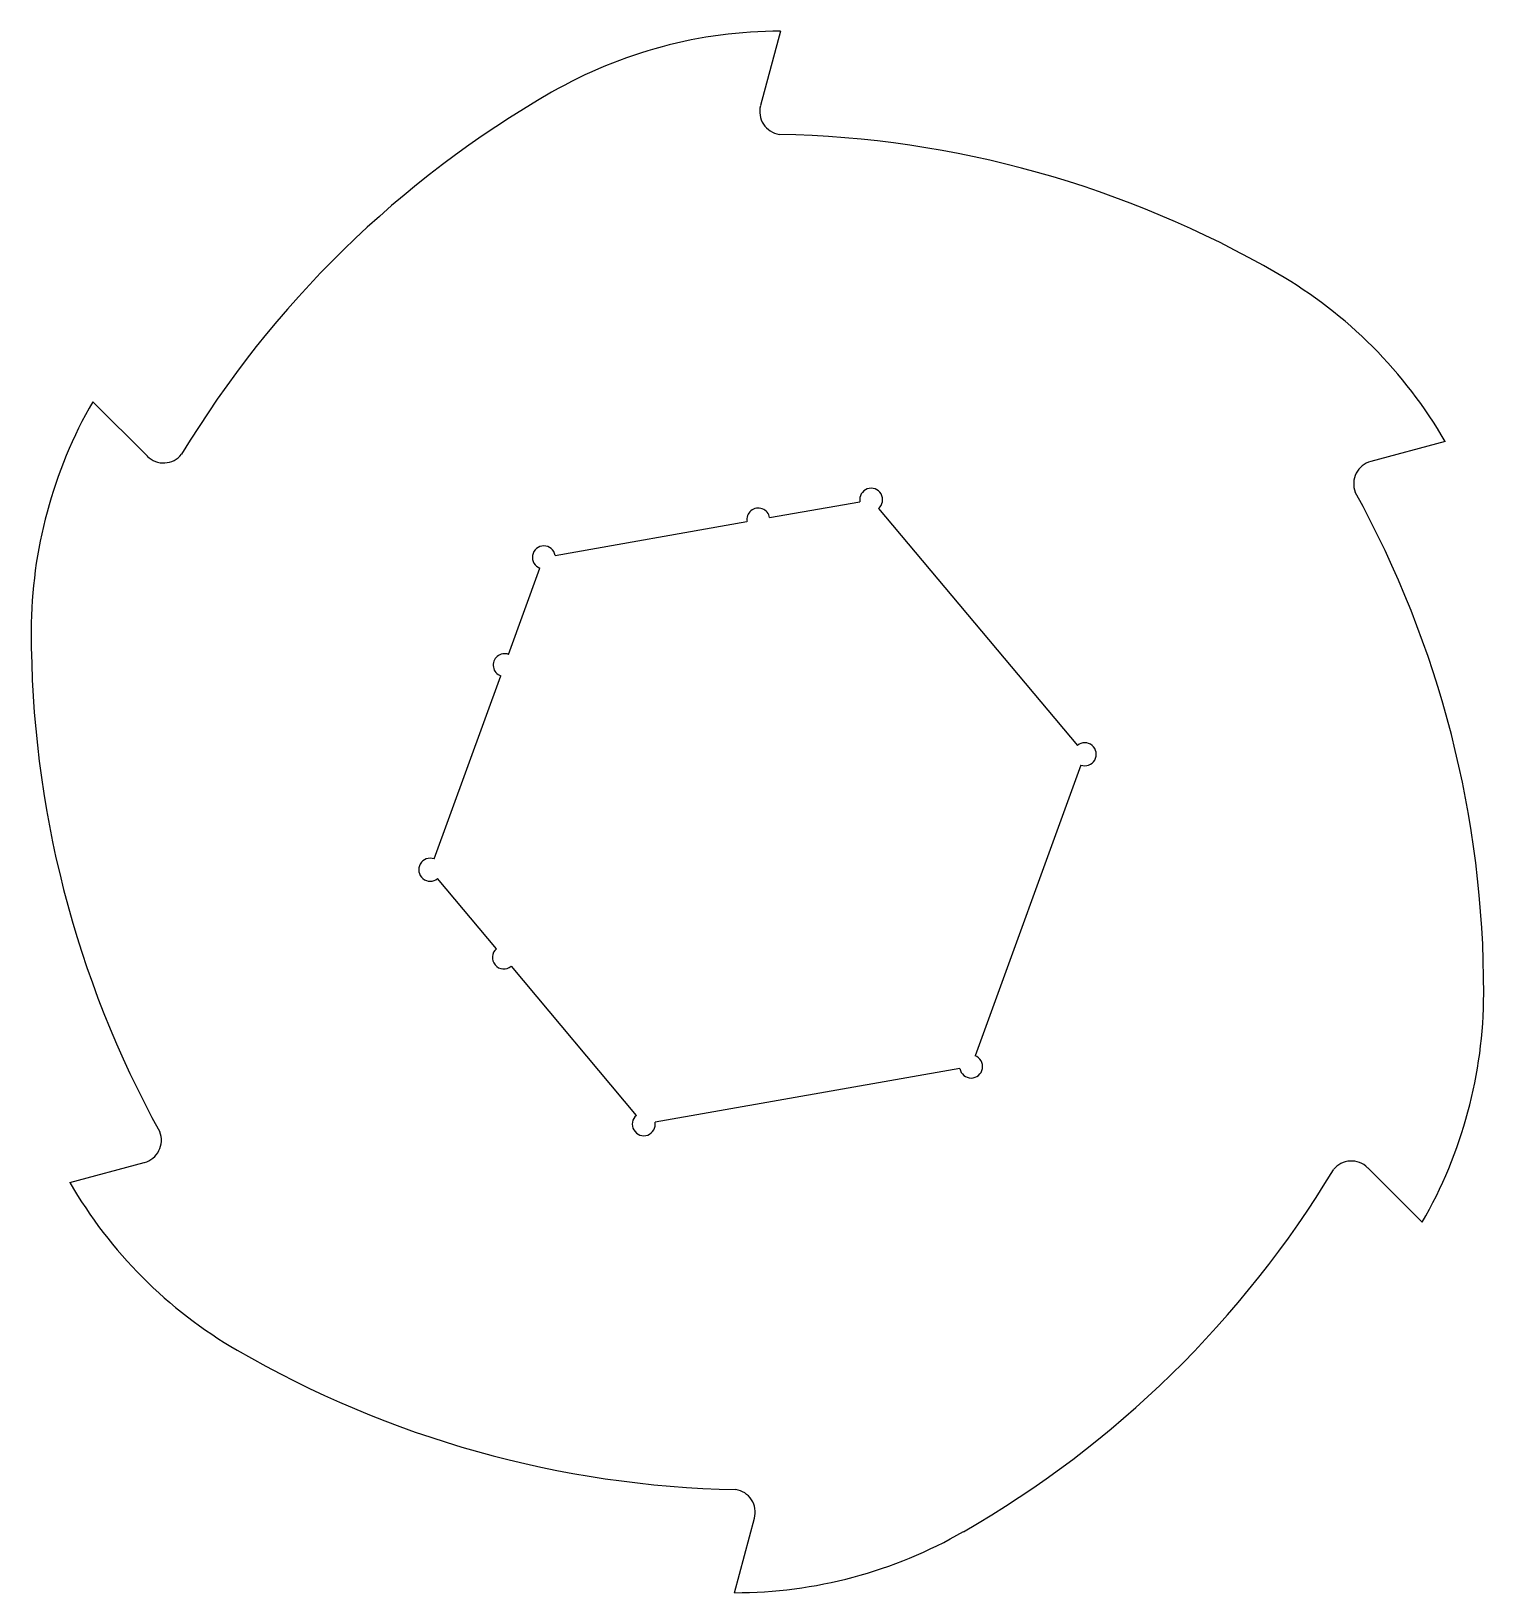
# Model space of a CAD drawing. Extents: x 287 to 414, y 304 to 440.
import ezdxf

# ---------------------------------------------------------------- set-up
doc = ezdxf.new("R2010")
doc.units = 0
doc.linetypes.add('SLD-CONTINUA', pattern=[0])
doc.layers.get('0').update_dxf_attribs({"linetype": 'CONTINUOUS'})

msp = doc.modelspace()

# ---------------------------------------------------------------- linework, layer by layer
at = {"color": 7, "linetype": 'SLD-CONTINUA'}
for p, q in [((352.39, 439.71), (350.65, 433.23)), ((292.53, 407.46), (297.28, 402.71)), ((410.24, 404), (403.76, 402.26)), ((351.44, 397.37), (359.29, 398.75)), ((332.78, 394.08), (349.47, 397.02)), ((360.92, 398.16), (378.23, 377.54)), ((328.72, 385.47), (331.45, 392.97)), ((322.24, 367.66), (328.04, 383.59)), ((378.53, 375.83), (369.32, 350.53)), ((327.67, 359.85), (322.54, 365.96)), ((339.85, 345.33), (328.96, 358.32)), ((367.99, 349.42), (341.48, 344.74)), ((290.53, 339.5), (297.01, 341.24)), ((408.24, 336.03), (403.5, 340.78)), ((348.39, 303.79), (350.12, 310.27))]:
    msp.add_line(p, q, dxfattribs=at)
for centre, radius, start, end in [((352.39, 399.71), 40, 90, 119.8795), ((377.3, 356.36), 90, 119.8795, 148.8717), ((352.58, 432.71), 2, 165, 261.4378), ((350.51, 340.75), 90, 59.8795, 88.8717), ((375.6, 384), 40, 30, 59.8795), ((327.17, 387.46), 40, 150, 179.8795), ((298.69, 404.13), 2, 225, 321.4378), ((404.28, 400.33), 2, 105, 201.4378), ((360.28, 398.93), 1, 310, 190), ((323.6, 356.14), 90, 359.8795, 28.8717), ((350.46, 397.2), 1, 10, 190), ((331.79, 393.91), 1, 10, 250), ((377.17, 387.35), 90, 179.8795, 208.8717), ((328.38, 384.53), 1, 70, 250), ((378.87, 376.77), 1, 250, 130), ((321.9, 366.72), 1, 70, 310), ((328.31, 359.08), 1, 130, 310), ((373.6, 356.03), 40, 330, 359.8795), ((368.98, 349.59), 1, 190, 70), ((340.49, 344.57), 1, 130, 10), ((296.5, 343.17), 2, 285, 21.4378), ((402.08, 339.37), 2, 45, 141.4378), ((323.48, 387.14), 90, 299.8795, 328.8717), ((325.17, 359.5), 40, 210, 239.8795), ((350.26, 402.75), 90, 239.8795, 268.8717), ((348.19, 310.79), 2, 345, 81.4378), ((348.39, 343.79), 40, 270, 299.8795)]:
    msp.add_arc(centre, radius, start, end, dxfattribs=at)

doc.saveas('drawing.dxf')
